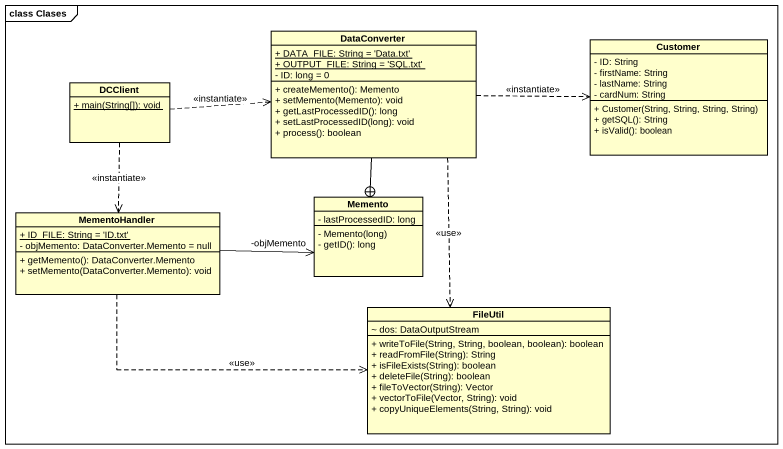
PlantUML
@startuml
mainframe class Clases
hide circle
hide empty members
skinparam classAttributeIconSize 0
class DataConverter {
  {static} + DATA_FILE: String = 'Data.txt'
  {static} + OUTPUT_FILE: String = 'SQL.txt'
  - ID: long = 0
  + createMemento(): Memento
  + setMemento(Memento): void
  + getLastProcessedID(): long
  + setLastProcessedID(long): void
  + process(): boolean
}
class Customer {
  - ID: String
  - firstName: String
  - lastName: String
  - cardNum: String
  + Customer(String, String, String, String)
  + getSQL(): String
  + isValid(): boolean
}
class DCClient {
  {static} + main(String[]): void
}
class MementoHandler {
  {static} + ID_FILE: String = 'ID.txt'
  - objMemento: DataConverter.Memento = null
  + getMemento(): DataConverter.Memento
  + setMemento(DataConverter.Memento): void
}
class Memento {
  - lastProcessedID: long
  - Memento(long)
  - getID(): long
}
class FileUtil {
  ~ dos: DataOutputStream
  + writeToFile(String, String, boolean, boolean): boolean
  + readFromFile(String): String
  + isFileExists(String): boolean
  + deleteFile(String): boolean
  + fileToVector(String): Vector
  + vectorToFile(Vector, String): void
  + copyUniqueElements(String, String): void
}
DataConverter .right.> Customer : <<instantiate>>
DataConverter --+ Memento
DataConverter ..> FileUtil : <<use>>
DCClient .right.> DataConverter : <<instantiate>>
DCClient ..> MementoHandler : <<instantiate>>
MementoHandler -right-> "-objMemento" Memento
MementoHandler .right.> FileUtil : <<use>>
@enduml
